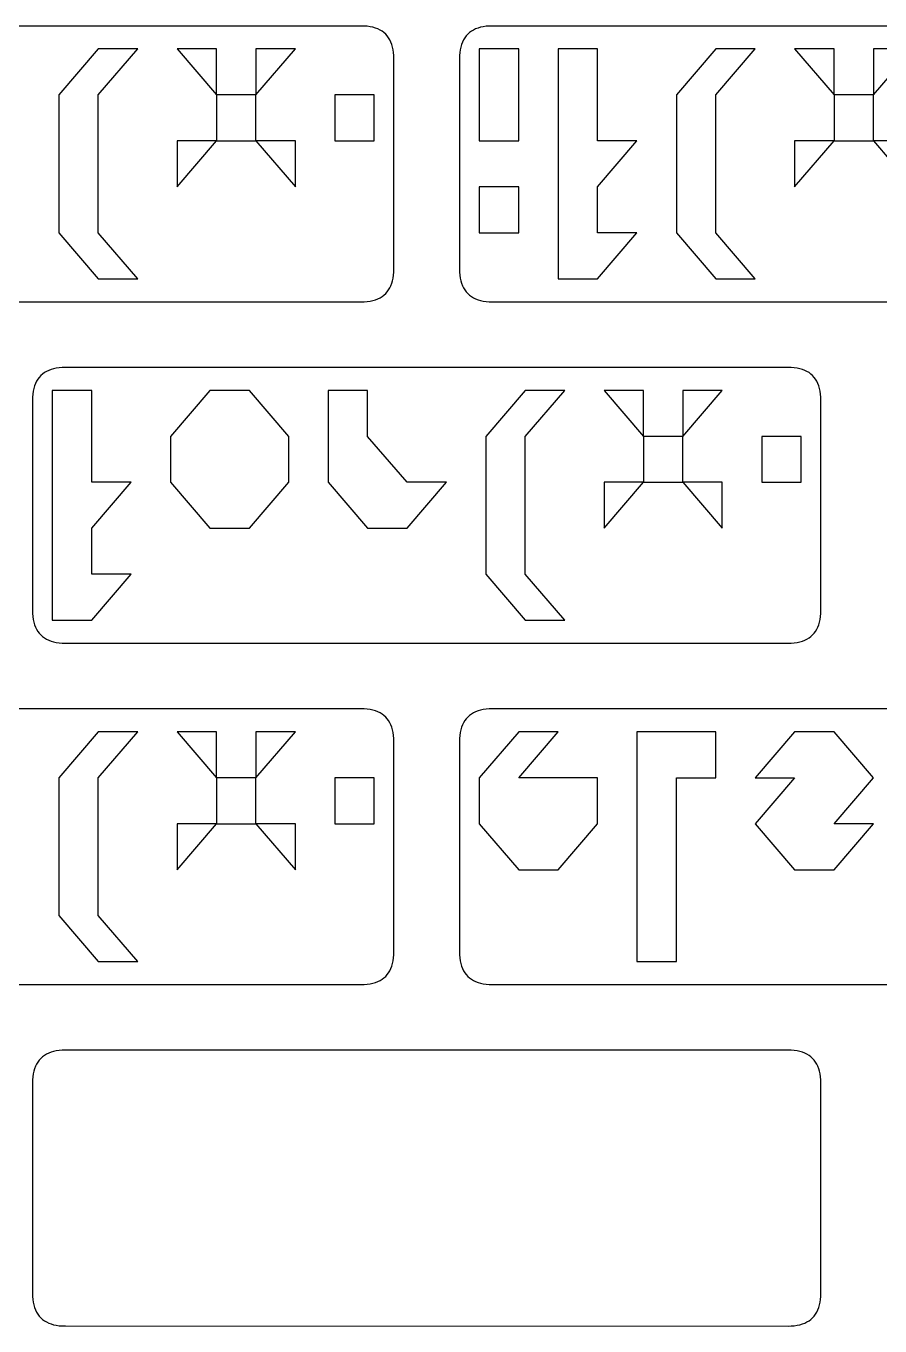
# Model space of a CAD drawing. Header units: metres. Extents: x 10 to 780, y 10 to 780.
# Drawn here: x 399 to 529, y 426 to 624 of the extents above; entities that cross this region are included whole.
import ezdxf

# ---------------------------------------------------------------- set-up
doc = ezdxf.new("R2010")
doc.units = ezdxf.units.M

msp = doc.modelspace()

# ---------------------------------------------------------------- linework, layer by layer
for p, q in [((450, 623.99994), (340, 624)), ((450, 623.99994), (340, 624)), ((450.4875, 623.9874), (450, 623.99994)), ((450.4875, 623.9874), (450, 623.99994)), ((450.94998, 623.94995), (450.4875, 623.9874)), ((450.94998, 623.94995), (450.4875, 623.9874)), ((451.38748, 623.88745), (450.94998, 623.94995)), ((451.38748, 623.88745), (450.94998, 623.94995)), ((451.8, 623.8), (451.38748, 623.88745)), ((451.8, 623.8), (451.38748, 623.88745)), ((452.1875, 623.6875), (451.8, 623.8)), ((452.1875, 623.6875), (451.8, 623.8)), ((468.2, 623.80005), (467.81253, 623.68756)), ((468.2, 623.80005), (467.81253, 623.68756)), ((468.61252, 623.8875), (468.2, 623.80005)), ((468.61252, 623.8875), (468.2, 623.80005)), ((469.05002, 623.95), (468.61252, 623.8875)), ((469.05002, 623.95), (468.61252, 623.8875)), ((469.5125, 623.9875), (469.05002, 623.95)), ((469.5125, 623.9875), (469.05002, 623.95)), ((470, 624), (469.5125, 623.9875)), ((470, 624), (469.5125, 623.9875)), ((580.00024, 623.99994), (470, 624)), ((580.00024, 623.99994), (470, 624)), ((452.55, 623.55), (452.1875, 623.6875)), ((452.55, 623.55), (452.1875, 623.6875)), ((452.88748, 623.3875), (452.55, 623.55)), ((452.88748, 623.3875), (452.55, 623.55)), ((453.19998, 623.2), (452.88748, 623.3875)), ((453.19998, 623.2), (452.88748, 623.3875)), ((453.4875, 622.9875), (453.19998, 623.2)), ((453.4875, 622.9875), (453.19998, 623.2)), ((453.75, 622.75), (453.4875, 622.9875)), ((453.75, 622.75), (453.4875, 622.9875)), ((453.9875, 622.4875), (453.75, 622.75)), ((453.9875, 622.4875), (453.75, 622.75)), ((454.19998, 622.2), (453.9875, 622.4875)), ((454.19998, 622.2), (453.9875, 622.4875)), ((454.38748, 621.8875), (454.19998, 622.2)), ((454.38748, 621.8875), (454.19998, 622.2)), ((454.55, 621.55), (454.38748, 621.8875)), ((454.55, 621.55), (454.38748, 621.8875)), ((465.61258, 621.88763), (465.4501, 621.5502)), ((465.61258, 621.88763), (465.4501, 621.5502)), ((465.80008, 622.20013), (465.61258, 621.88763)), ((465.80008, 622.20013), (465.61258, 621.88763)), ((466.01257, 622.4876), (465.80008, 622.20013)), ((466.01257, 622.4876), (465.80008, 622.20013)), ((466.25006, 622.7501), (466.01257, 622.4876)), ((466.25006, 622.7501), (466.01257, 622.4876)), ((466.51254, 622.9876), (466.25006, 622.7501)), ((466.51254, 622.9876), (466.25006, 622.7501)), ((466.80005, 623.2001), (466.51254, 622.9876)), ((466.80005, 623.2001), (466.51254, 622.9876)), ((467.11255, 623.3876), (466.80005, 623.2001)), ((467.11255, 623.3876), (466.80005, 623.2001)), ((467.45004, 623.55005), (467.11255, 623.3876)), ((467.45004, 623.55005), (467.11255, 623.3876)), ((467.81253, 623.68756), (467.45004, 623.55005)), ((467.81253, 623.68756), (467.45004, 623.55005)), ((410, 620.5), (404, 613.5)), ((410, 613.5), (416, 620.5)), ((416, 620.5), (410, 620.5)), ((428, 620.5), (422, 620.5)), ((422, 620.5), (428, 613.5)), ((428, 613.5), (428, 620.5)), ((434, 613.5), (440, 620.5)), ((440, 620.5), (434, 620.5)), ((434, 620.5), (434, 613.5)), ((454.6875, 621.1875), (454.55, 621.55)), ((454.6875, 621.1875), (454.55, 621.55)), ((454.8, 620.8), (454.6875, 621.1875)), ((454.8, 620.8), (454.6875, 621.1875)), ((454.88748, 620.3875), (454.8, 620.8)), ((454.88748, 620.3875), (454.8, 620.8)), ((454.94998, 619.95), (454.88748, 620.3875)), ((454.94998, 619.95), (454.88748, 620.3875)), ((454.9875, 619.4875), (454.94998, 619.95)), ((454.9875, 619.4875), (454.94998, 619.95)), ((465.05017, 619.95026), (465.0127, 619.4878)), ((465.05017, 619.95026), (465.0127, 619.4878)), ((465.11264, 620.38776), (465.05017, 619.95026)), ((465.11264, 620.38776), (465.05017, 619.95026)), ((465.20013, 620.80023), (465.11264, 620.38776)), ((465.20013, 620.80023), (465.11264, 620.38776)), ((465.31262, 621.1877), (465.20013, 620.80023)), ((465.31262, 621.1877), (465.20013, 620.80023)), ((465.4501, 621.5502), (465.31262, 621.1877)), ((465.4501, 621.5502), (465.31262, 621.1877)), ((474, 620.5), (468, 620.5)), ((468, 620.5), (468, 606.5)), ((474, 606.5), (474, 620.5)), ((486, 620.5), (480, 620.5)), ((480, 620.5), (480, 585.5)), ((486, 606.5), (486, 620.5)), ((504, 620.5), (498, 613.5)), ((504, 613.5), (510, 620.5)), ((510, 620.5), (504, 620.5)), ((522, 620.5), (516, 620.5)), ((516, 620.5), (522, 613.5)), ((522, 613.5), (522, 620.5)), ((528, 613.5), (534, 620.5)), ((534, 620.5), (528, 620.5)), ((528, 620.5), (528, 613.5)), ((455, 619), (454.9875, 619.4875)), ((455, 619), (454.9875, 619.4875)), ((455.00015, 587.0004), (455, 619)), ((455.00015, 587.0004), (455, 619)), ((465.0002, 619.0003), (465, 587)), ((465.0002, 619.0003), (465, 587)), ((465.0127, 619.4878), (465.0002, 619.0003)), ((465.0127, 619.4878), (465.0002, 619.0003)), ((404, 613.5), (404, 592.5)), ((410, 592.5), (410, 613.5)), ((434, 613.5), (428, 613.5)), ((428, 613.5), (428, 606.5)), ((434, 606.5), (434, 613.5)), ((452, 613.5), (446, 613.5)), ((446, 613.5), (446, 606.5)), ((452, 606.5), (452, 613.5)), ((498, 613.5), (498, 592.5)), ((504, 592.5), (504, 613.5)), ((528, 613.5), (522, 613.5)), ((522, 613.5), (522, 606.5)), ((528, 606.5), (528, 613.5)), ((422, 599.5), (428, 606.5)), ((428, 606.5), (422, 606.5)), ((422, 606.5), (422, 599.5)), ((428, 606.5), (434, 606.5)), ((434, 606.5), (440, 599.5)), ((440, 606.5), (434, 606.5)), ((440, 599.5), (440, 606.5)), ((446, 606.5), (452, 606.5)), ((468, 606.5), (474, 606.5)), ((486, 599.5), (492, 606.5)), ((492, 606.5), (486, 606.5)), ((516, 599.5), (522, 606.5)), ((522, 606.5), (516, 606.5)), ((516, 606.5), (516, 599.5)), ((522, 606.5), (528, 606.5)), ((528, 606.5), (534, 599.5)), ((534, 606.5), (528, 606.5)), ((474, 599.5), (468, 599.5)), ((468, 599.5), (468, 592.5)), ((474, 592.5), (474, 599.5)), ((486, 592.5), (486, 599.5)), ((404, 592.5), (410, 585.5)), ((416, 585.5), (410, 592.5)), ((468, 592.5), (474, 592.5)), ((486, 585.5), (492, 592.5)), ((492, 592.5), (486, 592.5)), ((498, 592.5), (504, 585.5)), ((510, 585.5), (504, 592.5)), ((454.95013, 586.05035), (454.98764, 586.5129)), ((454.95013, 586.05035), (454.98764, 586.5129)), ((454.98764, 586.5129), (455.00015, 587.0004)), ((454.98764, 586.5129), (455.00015, 587.0004)), ((465, 587), (465.0125, 586.5125)), ((465, 587), (465.0125, 586.5125)), ((465.0125, 586.5125), (465.05002, 586.05005)), ((465.0125, 586.5125), (465.05002, 586.05005)), ((410, 585.5), (416, 585.5)), ((454.20007, 583.8002), (454.38757, 584.1127)), ((454.20007, 583.8002), (454.38757, 584.1127)), ((454.38757, 584.1127), (454.55008, 584.4502)), ((454.38757, 584.1127), (454.55008, 584.4502)), ((454.55008, 584.4502), (454.6876, 584.81274)), ((454.55008, 584.4502), (454.6876, 584.81274)), ((454.6876, 584.81274), (454.8001, 585.20026)), ((454.6876, 584.81274), (454.8001, 585.20026)), ((454.8001, 585.20026), (454.88763, 585.6128)), ((454.8001, 585.20026), (454.88763, 585.6128)), ((454.88763, 585.6128), (454.95013, 586.05035)), ((454.88763, 585.6128), (454.95013, 586.05035)), ((465.05002, 586.05005), (465.11252, 585.61255)), ((465.05002, 586.05005), (465.11252, 585.61255)), ((465.11252, 585.61255), (465.2, 585.2001)), ((465.11252, 585.61255), (465.2, 585.2001)), ((465.2, 585.2001), (465.31253, 584.81256)), ((465.2, 585.2001), (465.31253, 584.81256)), ((465.31253, 584.81256), (465.45004, 584.4501)), ((465.31253, 584.81256), (465.45004, 584.4501)), ((465.45004, 584.4501), (465.61255, 584.1126)), ((465.45004, 584.4501), (465.61255, 584.1126)), ((465.61255, 584.1126), (465.80005, 583.8001)), ((465.61255, 584.1126), (465.80005, 583.8001)), ((480, 585.5), (486, 585.5)), ((504, 585.5), (510, 585.5)), ((451.3875, 582.1125), (451.80002, 582.2)), ((451.3875, 582.1125), (451.80002, 582.2)), ((451.80002, 582.2), (452.18753, 582.3125)), ((451.80002, 582.2), (452.18753, 582.3125)), ((452.18753, 582.3125), (452.55005, 582.45)), ((452.18753, 582.3125), (452.55005, 582.45)), ((452.55005, 582.45), (452.88754, 582.61255)), ((452.55005, 582.45), (452.88754, 582.61255)), ((452.88754, 582.61255), (453.20004, 582.80005)), ((452.88754, 582.61255), (453.20004, 582.80005)), ((453.20004, 582.80005), (453.48755, 583.0126)), ((453.20004, 582.80005), (453.48755, 583.0126)), ((453.48755, 583.0126), (453.75006, 583.2501)), ((453.48755, 583.0126), (453.75006, 583.2501)), ((453.75006, 583.2501), (453.98758, 583.51263)), ((453.75006, 583.2501), (453.98758, 583.51263)), ((453.98758, 583.51263), (454.20007, 583.8002)), ((453.98758, 583.51263), (454.20007, 583.8002)), ((465.80005, 583.8001), (466.01254, 583.51263)), ((465.80005, 583.8001), (466.01254, 583.51263)), ((466.01254, 583.51263), (466.25006, 583.2501)), ((466.01254, 583.51263), (466.25006, 583.2501)), ((466.25006, 583.2501), (466.51257, 583.01263)), ((466.25006, 583.2501), (466.51257, 583.01263)), ((466.51257, 583.01263), (466.80008, 582.8002)), ((466.51257, 583.01263), (466.80008, 582.8002)), ((466.80008, 582.8002), (467.11258, 582.6127)), ((466.80008, 582.8002), (467.11258, 582.6127)), ((467.11258, 582.6127), (467.45007, 582.4502)), ((467.11258, 582.6127), (467.45007, 582.4502)), ((467.45007, 582.4502), (467.8126, 582.3127)), ((467.45007, 582.4502), (467.8126, 582.3127)), ((467.8126, 582.3127), (468.2001, 582.2002)), ((467.8126, 582.3127), (468.2001, 582.2002)), ((468.2001, 582.2002), (468.6126, 582.11273)), ((468.2001, 582.2002), (468.6126, 582.11273)), ((340, 582.00024), (450, 582)), ((340, 582.00024), (450, 582)), ((450, 582), (450.48752, 582.0125)), ((450, 582), (450.48752, 582.0125)), ((450.48752, 582.0125), (450.95, 582.05)), ((450.48752, 582.0125), (450.95, 582.05)), ((450.95, 582.05), (451.3875, 582.1125)), ((450.95, 582.05), (451.3875, 582.1125)), ((468.6126, 582.11273), (469.0501, 582.05023)), ((468.6126, 582.11273), (469.0501, 582.05023)), ((469.0501, 582.05023), (469.51263, 582.01276)), ((469.0501, 582.05023), (469.51263, 582.01276)), ((469.51263, 582.01276), (470.00015, 582.00024)), ((469.51263, 582.01276), (470.00015, 582.00024)), ((470.00015, 582.00024), (580, 582)), ((470.00015, 582.00024), (580, 582)), ((401.01254, 570.4875), (400.80005, 570.2)), ((401.01254, 570.4875), (400.80005, 570.2)), ((401.25003, 570.75), (401.01254, 570.4875)), ((401.25003, 570.75), (401.01254, 570.4875)), ((401.5125, 570.9875), (401.25003, 570.75)), ((401.5125, 570.9875), (401.25003, 570.75)), ((401.80002, 571.2), (401.5125, 570.9875)), ((401.80002, 571.2), (401.5125, 570.9875)), ((402.11252, 571.3875), (401.80002, 571.2)), ((402.11252, 571.3875), (401.80002, 571.2)), ((402.45, 571.55), (402.11252, 571.3875)), ((402.45, 571.55), (402.11252, 571.3875)), ((402.8125, 571.6875), (402.45, 571.55)), ((402.8125, 571.6875), (402.45, 571.55)), ((403.2, 571.8), (402.8125, 571.6875)), ((403.2, 571.8), (402.8125, 571.6875)), ((403.61252, 571.8875), (403.2, 571.8)), ((403.61252, 571.8875), (403.2, 571.8)), ((404.05002, 571.95), (403.61252, 571.8875)), ((404.05002, 571.95), (403.61252, 571.8875)), ((404.5125, 571.9875), (404.05002, 571.95)), ((404.5125, 571.9875), (404.05002, 571.95)), ((405, 572), (404.5125, 571.9875)), ((405, 572), (404.5125, 571.9875)), ((515.0001, 572), (405, 572)), ((515.0001, 572), (405, 572)), ((515.4876, 571.9875), (515.0001, 572)), ((515.4876, 571.9875), (515.0001, 572)), ((515.9501, 571.95), (515.4876, 571.9875)), ((515.9501, 571.95), (515.4876, 571.9875)), ((516.3876, 571.8875), (515.9501, 571.95)), ((516.3876, 571.8875), (515.9501, 571.95)), ((516.80005, 571.8), (516.3876, 571.8875)), ((516.80005, 571.8), (516.3876, 571.8875)), ((517.18756, 571.6875), (516.80005, 571.8)), ((517.18756, 571.6875), (516.80005, 571.8)), ((517.55005, 571.55), (517.18756, 571.6875)), ((517.55005, 571.55), (517.18756, 571.6875)), ((517.8875, 571.3875), (517.55005, 571.55)), ((517.8875, 571.3875), (517.55005, 571.55)), ((518.2, 571.2), (517.8875, 571.3875)), ((518.2, 571.2), (517.8875, 571.3875)), ((518.4875, 570.9875), (518.2, 571.2)), ((518.4875, 570.9875), (518.2, 571.2)), ((518.75, 570.75), (518.4875, 570.9875)), ((518.75, 570.75), (518.4875, 570.9875)), ((518.9875, 570.4875), (518.75, 570.75)), ((518.9875, 570.4875), (518.75, 570.75)), ((519.2, 570.2), (518.9875, 570.4875)), ((519.2, 570.2), (518.9875, 570.4875)), ((400.11258, 568.3876), (400.05008, 567.9501)), ((400.11258, 568.3876), (400.05008, 567.9501)), ((400.20007, 568.80005), (400.11258, 568.3876)), ((400.20007, 568.80005), (400.11258, 568.3876)), ((400.31256, 569.18756), (400.20007, 568.80005)), ((400.31256, 569.18756), (400.20007, 568.80005)), ((400.45004, 569.55005), (400.31256, 569.18756)), ((400.45004, 569.55005), (400.31256, 569.18756)), ((400.61255, 569.8875), (400.45004, 569.55005)), ((400.61255, 569.8875), (400.45004, 569.55005)), ((400.80005, 570.2), (400.61255, 569.8875)), ((400.80005, 570.2), (400.61255, 569.8875)), ((409, 568.5), (403, 568.5)), ((403, 568.5), (403, 533.5)), ((409, 554.5), (409, 568.5)), ((427, 568.5), (421, 561.5)), ((433, 568.5), (427, 568.5)), ((439, 561.5), (433, 568.5)), ((451, 568.5), (445, 568.5)), ((445, 568.5), (445, 554.5)), ((451, 561.5), (451, 568.5)), ((475, 568.5), (469, 561.5)), ((475, 561.5), (481, 568.5)), ((481, 568.5), (475, 568.5)), ((493, 568.5), (487, 568.5)), ((487, 568.5), (493, 561.5)), ((493, 561.5), (493, 568.5)), ((499, 561.5), (505, 568.5)), ((505, 568.5), (499, 568.5)), ((499, 568.5), (499, 561.5)), ((519.3875, 569.8875), (519.2, 570.2)), ((519.3875, 569.8875), (519.2, 570.2)), ((519.55, 569.55), (519.3875, 569.8875)), ((519.55, 569.55), (519.3875, 569.8875)), ((519.6875, 569.1875), (519.55, 569.55)), ((519.6875, 569.1875), (519.55, 569.55)), ((519.8, 568.8), (519.6875, 569.1875)), ((519.8, 568.8), (519.6875, 569.1875)), ((519.8875, 568.3875), (519.8, 568.8)), ((519.8875, 568.3875), (519.8, 568.8)), ((519.95, 567.95), (519.8875, 568.3875)), ((519.95, 567.95), (519.8875, 568.3875)), ((400.0001, 567.0001), (400, 535)), ((400.0001, 567.0001), (400, 535)), ((400.01257, 567.4876), (400.0001, 567.0001)), ((400.01257, 567.4876), (400.0001, 567.0001)), ((400.05008, 567.9501), (400.01257, 567.4876)), ((400.05008, 567.9501), (400.01257, 567.4876)), ((519.9875, 567.4875), (519.95, 567.95)), ((519.9875, 567.4875), (519.95, 567.95)), ((520, 567), (519.9875, 567.4875)), ((520, 567), (519.9875, 567.4875)), ((520.00024, 535.0001), (520, 567)), ((520.00024, 535.0001), (520, 567)), ((421, 561.5), (421, 554.5)), ((439, 554.5), (439, 561.5)), ((457, 554.5), (451, 561.5)), ((469, 561.5), (469, 540.5)), ((475, 540.5), (475, 561.5)), ((499, 561.5), (493, 561.5)), ((493, 561.5), (493, 554.5)), ((499, 554.5), (499, 561.5)), ((517, 561.5), (511, 561.5)), ((511, 561.5), (511, 554.5)), ((517, 554.5), (517, 561.5)), ((409, 547.5), (415, 554.5)), ((415, 554.5), (409, 554.5)), ((421, 554.5), (427, 547.5)), ((433, 547.5), (439, 554.5)), ((445, 554.5), (451, 547.5)), ((457, 547.5), (463, 554.5)), ((463, 554.5), (457, 554.5)), ((487, 547.5), (493, 554.5)), ((493, 554.5), (487, 554.5)), ((487, 554.5), (487, 547.5)), ((493, 554.5), (499, 554.5)), ((499, 554.5), (505, 547.5)), ((505, 554.5), (499, 554.5)), ((505, 547.5), (505, 554.5)), ((511, 554.5), (517, 554.5)), ((409, 540.5), (409, 547.5)), ((427, 547.5), (433, 547.5)), ((451, 547.5), (457, 547.5)), ((409, 533.5), (415, 540.5)), ((415, 540.5), (409, 540.5)), ((469, 540.5), (475, 533.5)), ((481, 533.5), (475, 540.5)), ((400, 535), (400.0125, 534.5125)), ((400, 535), (400.0125, 534.5125)), ((519.98773, 534.51263), (520.00024, 535.0001)), ((519.98773, 534.51263), (520.00024, 535.0001)), ((400.0125, 534.5125), (400.05002, 534.05005)), ((400.0125, 534.5125), (400.05002, 534.05005)), ((400.05002, 534.05005), (400.11252, 533.61255)), ((400.05002, 534.05005), (400.11252, 533.61255)), ((400.11252, 533.61255), (400.2, 533.2001)), ((400.11252, 533.61255), (400.2, 533.2001)), ((400.2, 533.2001), (400.3125, 532.81256)), ((400.2, 533.2001), (400.3125, 532.81256)), ((400.3125, 532.81256), (400.45, 532.4501)), ((400.3125, 532.81256), (400.45, 532.4501)), ((403, 533.5), (409, 533.5)), ((475, 533.5), (481, 533.5)), ((519.5502, 532.4501), (519.6877, 532.81256)), ((519.5502, 532.4501), (519.6877, 532.81256)), ((519.6877, 532.81256), (519.8002, 533.2001)), ((519.6877, 532.81256), (519.8002, 533.2001)), ((519.8002, 533.2001), (519.8877, 533.6126)), ((519.8002, 533.2001), (519.8877, 533.6126)), ((519.8877, 533.6126), (519.9502, 534.0501)), ((519.8877, 533.6126), (519.9502, 534.0501)), ((519.9502, 534.0501), (519.98773, 534.51263)), ((519.9502, 534.0501), (519.98773, 534.51263)), ((400.45, 532.4501), (400.61252, 532.11255)), ((400.45, 532.4501), (400.61252, 532.11255)), ((400.61252, 532.11255), (400.80002, 531.80005)), ((400.61252, 532.11255), (400.80002, 531.80005)), ((400.80002, 531.80005), (401.0125, 531.5126)), ((400.80002, 531.80005), (401.0125, 531.5126)), ((401.0125, 531.5126), (401.25, 531.25006)), ((401.0125, 531.5126), (401.25, 531.25006)), ((401.25, 531.25006), (401.5125, 531.0126)), ((401.25, 531.25006), (401.5125, 531.0126)), ((401.5125, 531.0126), (401.80002, 530.80005)), ((401.5125, 531.0126), (401.80002, 530.80005)), ((401.80002, 530.80005), (402.11252, 530.61255)), ((401.80002, 530.80005), (402.11252, 530.61255)), ((517.8876, 530.6125), (518.2001, 530.8)), ((517.8876, 530.6125), (518.2001, 530.8)), ((518.2001, 530.8), (518.4876, 531.0125)), ((518.2001, 530.8), (518.4876, 531.0125)), ((518.4876, 531.0125), (518.7501, 531.25)), ((518.4876, 531.0125), (518.7501, 531.25)), ((518.7501, 531.25), (518.9876, 531.5125)), ((518.7501, 531.25), (518.9876, 531.5125)), ((518.9876, 531.5125), (519.20013, 531.80005)), ((518.9876, 531.5125), (519.20013, 531.80005)), ((519.20013, 531.80005), (519.38763, 532.11255)), ((519.20013, 531.80005), (519.38763, 532.11255)), ((519.38763, 532.11255), (519.5502, 532.4501)), ((519.38763, 532.11255), (519.5502, 532.4501)), ((402.11252, 530.61255), (402.45, 530.4501)), ((402.11252, 530.61255), (402.45, 530.4501)), ((402.45, 530.4501), (402.8125, 530.31256)), ((402.45, 530.4501), (402.8125, 530.31256)), ((402.8125, 530.31256), (403.2, 530.2001)), ((402.8125, 530.31256), (403.2, 530.2001)), ((403.2, 530.2001), (403.61252, 530.11255)), ((403.2, 530.2001), (403.61252, 530.11255)), ((403.61252, 530.11255), (404.05002, 530.05005)), ((403.61252, 530.11255), (404.05002, 530.05005)), ((404.05002, 530.05005), (404.5125, 530.0126)), ((404.05002, 530.05005), (404.5125, 530.0126)), ((404.5125, 530.0126), (405.00003, 530.00006)), ((404.5125, 530.0126), (405.00003, 530.00006)), ((405.00003, 530.00006), (515, 530)), ((405.00003, 530.00006), (515, 530)), ((515, 530), (515.4875, 530.0125)), ((515, 530), (515.4875, 530.0125)), ((515.4875, 530.0125), (515.95, 530.05)), ((515.4875, 530.0125), (515.95, 530.05)), ((515.95, 530.05), (516.3875, 530.1125)), ((515.95, 530.05), (516.3875, 530.1125)), ((516.3875, 530.1125), (516.80005, 530.2)), ((516.3875, 530.1125), (516.80005, 530.2)), ((516.80005, 530.2), (517.18756, 530.3125)), ((516.80005, 530.2), (517.18756, 530.3125)), ((517.18756, 530.3125), (517.55005, 530.45)), ((517.18756, 530.3125), (517.55005, 530.45)), ((517.55005, 530.45), (517.8876, 530.6125)), ((517.55005, 530.45), (517.8876, 530.6125)), ((450, 520.00024), (340, 520)), ((450, 520.00024), (340, 520)), ((450.4875, 519.98773), (450, 520.00024)), ((450.4875, 519.98773), (450, 520.00024)), ((450.94998, 519.9502), (450.4875, 519.98773)), ((450.94998, 519.9502), (450.4875, 519.98773)), ((451.38748, 519.8877), (450.94998, 519.9502)), ((451.38748, 519.8877), (450.94998, 519.9502)), ((451.8, 519.8002), (451.38748, 519.8877)), ((451.8, 519.8002), (451.38748, 519.8877)), ((452.1875, 519.6877), (451.8, 519.8002)), ((452.1875, 519.6877), (451.8, 519.8002)), ((452.55, 519.5502), (452.1875, 519.6877)), ((452.55, 519.5502), (452.1875, 519.6877)), ((452.88748, 519.38763), (452.55, 519.5502)), ((452.88748, 519.38763), (452.55, 519.5502)), ((453.19998, 519.20013), (452.88748, 519.38763)), ((453.19998, 519.20013), (452.88748, 519.38763)), ((453.4875, 518.9876), (453.19998, 519.20013)), ((453.4875, 518.9876), (453.19998, 519.20013)), ((453.75, 518.7501), (453.4875, 518.9876)), ((453.75, 518.7501), (453.4875, 518.9876)), ((466.51254, 518.9875), (466.25006, 518.75)), ((466.51254, 518.9875), (466.25006, 518.75)), ((466.80005, 519.2), (466.51254, 518.9875)), ((466.80005, 519.2), (466.51254, 518.9875)), ((467.11255, 519.3875), (466.80005, 519.2)), ((467.11255, 519.3875), (466.80005, 519.2)), ((467.45004, 519.55), (467.11255, 519.3875)), ((467.45004, 519.55), (467.11255, 519.3875)), ((467.81253, 519.6875), (467.45004, 519.55)), ((467.81253, 519.6875), (467.45004, 519.55)), ((468.2, 519.8), (467.81253, 519.6875)), ((468.2, 519.8), (467.81253, 519.6875)), ((468.61252, 519.8875), (468.2, 519.8)), ((468.61252, 519.8875), (468.2, 519.8)), ((469.05002, 519.95), (468.61252, 519.8875)), ((469.05002, 519.95), (468.61252, 519.8875)), ((469.5125, 519.9875), (469.05002, 519.95)), ((469.5125, 519.9875), (469.05002, 519.95)), ((470, 520), (469.5125, 519.9875)), ((470, 520), (469.5125, 519.9875)), ((580.00024, 520.00024), (470, 520)), ((580.00024, 520.00024), (470, 520)), ((453.9875, 518.4876), (453.75, 518.7501)), ((453.9875, 518.4876), (453.75, 518.7501)), ((454.19998, 518.2001), (453.9875, 518.4876)), ((454.19998, 518.2001), (453.9875, 518.4876)), ((454.38748, 517.8876), (454.19998, 518.2001)), ((454.38748, 517.8876), (454.19998, 518.2001)), ((454.55, 517.55005), (454.38748, 517.8876)), ((454.55, 517.55005), (454.38748, 517.8876)), ((454.6875, 517.18756), (454.55, 517.55005)), ((454.6875, 517.18756), (454.55, 517.55005)), ((454.8, 516.80005), (454.6875, 517.18756)), ((454.8, 516.80005), (454.6875, 517.18756)), ((454.88748, 516.3875), (454.8, 516.80005)), ((454.88748, 516.3875), (454.8, 516.80005)), ((465.20013, 516.80005), (465.11264, 516.3876)), ((465.20013, 516.80005), (465.11264, 516.3876)), ((465.31262, 517.18756), (465.20013, 516.80005)), ((465.31262, 517.18756), (465.20013, 516.80005)), ((465.4501, 517.55005), (465.31262, 517.18756)), ((465.4501, 517.55005), (465.31262, 517.18756)), ((465.61258, 517.8875), (465.4501, 517.55005)), ((465.61258, 517.8875), (465.4501, 517.55005)), ((465.80008, 518.2), (465.61258, 517.8875)), ((465.80008, 518.2), (465.61258, 517.8875)), ((466.01257, 518.4875), (465.80008, 518.2)), ((466.01257, 518.4875), (465.80008, 518.2)), ((466.25006, 518.75), (466.01257, 518.4875)), ((466.25006, 518.75), (466.01257, 518.4875)), ((410, 516.5), (404, 509.5)), ((410, 509.5), (416, 516.5)), ((416, 516.5), (410, 516.5)), ((428, 516.5), (422, 516.5)), ((422, 516.5), (428, 509.5)), ((428, 509.5), (428, 516.5)), ((434, 509.5), (440, 516.5)), ((440, 516.5), (434, 516.5)), ((434, 516.5), (434, 509.5)), ((454.94998, 515.95), (454.88748, 516.3875)), ((454.94998, 515.95), (454.88748, 516.3875)), ((454.9875, 515.4875), (454.94998, 515.95)), ((454.9875, 515.4875), (454.94998, 515.95)), ((455, 515), (454.9875, 515.4875)), ((455, 515), (454.9875, 515.4875)), ((455.00015, 483.00012), (455, 515)), ((455.00015, 483.00012), (455, 515)), ((465.0002, 515.0001), (465, 483)), ((465.0002, 515.0001), (465, 483)), ((465.0127, 515.4876), (465.0002, 515.0001)), ((465.0127, 515.4876), (465.0002, 515.0001)), ((465.05017, 515.9501), (465.0127, 515.4876)), ((465.05017, 515.9501), (465.0127, 515.4876)), ((465.11264, 516.3876), (465.05017, 515.9501)), ((465.11264, 516.3876), (465.05017, 515.9501)), ((474, 516.5), (468, 509.5)), ((474, 509.5), (480, 516.5)), ((480, 516.5), (474, 516.5)), ((504, 516.5), (492, 516.5)), ((492, 516.5), (492, 481.5)), ((504, 509.5), (504, 516.5)), ((516, 516.5), (510, 509.5)), ((522, 516.5), (516, 516.5)), ((528, 509.5), (522, 516.5)), ((404, 509.5), (404, 488.5)), ((410, 488.5), (410, 509.5)), ((434, 509.5), (428, 509.5)), ((428, 509.5), (428, 502.5)), ((434, 502.5), (434, 509.5)), ((452, 509.5), (446, 509.5)), ((446, 509.5), (446, 502.5)), ((452, 502.5), (452, 509.5)), ((468, 509.5), (468, 502.5)), ((486, 509.5), (474, 509.5)), ((486, 502.5), (486, 509.5)), ((498, 481.5), (498, 509.5)), ((498, 509.5), (504, 509.5)), ((510, 509.5), (516, 509.5)), ((516, 509.5), (510, 502.5)), ((522, 502.5), (528, 509.5)), ((422, 495.5), (428, 502.5)), ((428, 502.5), (422, 502.5)), ((422, 502.5), (422, 495.5)), ((428, 502.5), (434, 502.5)), ((434, 502.5), (440, 495.5)), ((440, 502.5), (434, 502.5)), ((440, 495.5), (440, 502.5)), ((446, 502.5), (452, 502.5)), ((468, 502.5), (474, 495.5)), ((480, 495.5), (486, 502.5)), ((510, 502.5), (516, 495.5)), ((522, 495.5), (528, 502.5)), ((528, 502.5), (522, 502.5)), ((474, 495.5), (480, 495.5)), ((516, 495.5), (522, 495.5)), ((404, 488.5), (410, 481.5)), ((416, 481.5), (410, 488.5)), ((410, 481.5), (416, 481.5)), ((454.6876, 480.81256), (454.8001, 481.20007)), ((454.6876, 480.81256), (454.8001, 481.20007)), ((454.8001, 481.20007), (454.88763, 481.61258)), ((454.8001, 481.20007), (454.88763, 481.61258)), ((454.88763, 481.61258), (454.95013, 482.05008)), ((454.88763, 481.61258), (454.95013, 482.05008)), ((454.95013, 482.05008), (454.98764, 482.5126)), ((454.95013, 482.05008), (454.98764, 482.5126)), ((454.98764, 482.5126), (455.00015, 483.00012)), ((454.98764, 482.5126), (455.00015, 483.00012)), ((465, 483), (465.0125, 482.5125)), ((465, 483), (465.0125, 482.5125)), ((465.0125, 482.5125), (465.05002, 482.05002)), ((465.0125, 482.5125), (465.05002, 482.05002)), ((465.05002, 482.05002), (465.11252, 481.61252)), ((465.05002, 482.05002), (465.11252, 481.61252)), ((465.11252, 481.61252), (465.2, 481.2)), ((465.11252, 481.61252), (465.2, 481.2)), ((465.2, 481.2), (465.31253, 480.8125)), ((465.2, 481.2), (465.31253, 480.8125)), ((492, 481.5), (498, 481.5)), ((453.48755, 479.0125), (453.75006, 479.25003)), ((453.48755, 479.0125), (453.75006, 479.25003)), ((453.75006, 479.25003), (453.98758, 479.51254)), ((453.75006, 479.25003), (453.98758, 479.51254)), ((453.98758, 479.51254), (454.20007, 479.80005)), ((453.98758, 479.51254), (454.20007, 479.80005)), ((454.20007, 479.80005), (454.38757, 480.11255)), ((454.20007, 479.80005), (454.38757, 480.11255)), ((454.38757, 480.11255), (454.55008, 480.45004)), ((454.38757, 480.11255), (454.55008, 480.45004)), ((454.55008, 480.45004), (454.6876, 480.81256)), ((454.55008, 480.45004), (454.6876, 480.81256)), ((465.31253, 480.8125), (465.45004, 480.45)), ((465.31253, 480.8125), (465.45004, 480.45)), ((465.45004, 480.45), (465.61255, 480.11252)), ((465.45004, 480.45), (465.61255, 480.11252)), ((465.61255, 480.11252), (465.80005, 479.80002)), ((465.61255, 480.11252), (465.80005, 479.80002)), ((465.80005, 479.80002), (466.01254, 479.5125)), ((465.80005, 479.80002), (466.01254, 479.5125)), ((466.01254, 479.5125), (466.25006, 479.25003)), ((466.01254, 479.5125), (466.25006, 479.25003)), ((466.25006, 479.25003), (466.51257, 479.01254)), ((466.25006, 479.25003), (466.51257, 479.01254)), ((340, 478.00015), (450, 478)), ((340, 478.00015), (450, 478)), ((450, 478), (450.48752, 478.0125)), ((450, 478), (450.48752, 478.0125)), ((450.48752, 478.0125), (450.95, 478.05002)), ((450.48752, 478.0125), (450.95, 478.05002)), ((450.95, 478.05002), (451.3875, 478.11252)), ((450.95, 478.05002), (451.3875, 478.11252)), ((451.3875, 478.11252), (451.80002, 478.2)), ((451.3875, 478.11252), (451.80002, 478.2)), ((451.80002, 478.2), (452.18753, 478.3125)), ((451.80002, 478.2), (452.18753, 478.3125)), ((452.18753, 478.3125), (452.55005, 478.45)), ((452.18753, 478.3125), (452.55005, 478.45)), ((452.55005, 478.45), (452.88754, 478.61252)), ((452.55005, 478.45), (452.88754, 478.61252)), ((452.88754, 478.61252), (453.20004, 478.80002)), ((452.88754, 478.61252), (453.20004, 478.80002)), ((453.20004, 478.80002), (453.48755, 479.0125)), ((453.20004, 478.80002), (453.48755, 479.0125)), ((466.51257, 479.01254), (466.80008, 478.80005)), ((466.51257, 479.01254), (466.80008, 478.80005)), ((466.80008, 478.80005), (467.11258, 478.61255)), ((466.80008, 478.80005), (467.11258, 478.61255)), ((467.11258, 478.61255), (467.45007, 478.45007)), ((467.11258, 478.61255), (467.45007, 478.45007)), ((467.45007, 478.45007), (467.8126, 478.3126)), ((467.45007, 478.45007), (467.8126, 478.3126)), ((467.8126, 478.3126), (468.2001, 478.2001)), ((467.8126, 478.3126), (468.2001, 478.2001)), ((468.2001, 478.2001), (468.6126, 478.1126)), ((468.2001, 478.2001), (468.6126, 478.1126)), ((468.6126, 478.1126), (469.0501, 478.0501)), ((468.6126, 478.1126), (469.0501, 478.0501)), ((469.0501, 478.0501), (469.51263, 478.01263)), ((469.0501, 478.0501), (469.51263, 478.01263)), ((469.51263, 478.01263), (470.00015, 478.00015)), ((469.51263, 478.01263), (470.00015, 478.00015)), ((470.00015, 478.00015), (580, 478)), ((470.00015, 478.00015), (580, 478)), ((402.11252, 467.38748), (401.80002, 467.19998)), ((402.45, 467.55), (402.11252, 467.38748)), ((402.8125, 467.6875), (402.45, 467.55)), ((403.2, 467.8), (402.8125, 467.6875)), ((403.61252, 467.88748), (403.2, 467.8)), ((404.05002, 467.94998), (403.61252, 467.88748)), ((404.5125, 467.9875), (404.05002, 467.94998)), ((405, 468), (404.5125, 467.9875)), ((515.0001, 468.00027), (405, 468)), ((515.4876, 467.98773), (515.0001, 468.00027)), ((515.9501, 467.9502), (515.4876, 467.98773)), ((516.3876, 467.88766), (515.9501, 467.9502)), ((516.80005, 467.80014), (516.3876, 467.88766)), ((517.18756, 467.68762), (516.80005, 467.80014)), ((517.55005, 467.5501), (517.18756, 467.68762)), ((517.8875, 467.3876), (517.55005, 467.5501)), ((518.2, 467.20007), (517.8875, 467.3876)), ((400.45004, 465.55), (400.31256, 465.1875)), ((400.61255, 465.88748), (400.45004, 465.55)), ((400.80005, 466.19998), (400.61255, 465.88748)), ((401.01254, 466.4875), (400.80005, 466.19998)), ((401.25003, 466.75), (401.01254, 466.4875)), ((401.5125, 466.9875), (401.25003, 466.75)), ((401.80002, 467.19998), (401.5125, 466.9875)), ((518.4875, 466.98755), (518.2, 467.20007)), ((518.75, 466.75003), (518.4875, 466.98755)), ((518.9875, 466.48752), (518.75, 466.75003)), ((519.2, 466.2), (518.9875, 466.48752)), ((519.3875, 465.8875), (519.2, 466.2)), ((519.55, 465.55002), (519.3875, 465.8875)), ((519.6875, 465.1875), (519.55, 465.55002)), ((400.01257, 463.4875), (400.0001, 463)), ((400.05008, 463.94998), (400.01257, 463.4875)), ((400.11258, 464.38748), (400.05008, 463.94998)), ((400.20007, 464.8), (400.11258, 464.38748)), ((400.31256, 465.1875), (400.20007, 464.8)), ((519.8, 464.8), (519.6875, 465.1875)), ((519.8875, 464.38748), (519.8, 464.8)), ((519.95, 463.94998), (519.8875, 464.38748)), ((519.9875, 463.4875), (519.95, 463.94998)), ((520, 463), (519.9875, 463.4875)), ((400.0001, 463), (400, 431)), ((520.00024, 431.0002), (520, 463)), ((400, 431), (400.0125, 430.5125)), ((400.0125, 430.5125), (400.05002, 430.05002)), ((400.05002, 430.05002), (400.11252, 429.61252)), ((519.8877, 429.61264), (519.9502, 430.05017)), ((519.9502, 430.05017), (519.98773, 430.5127)), ((519.98773, 430.5127), (520.00024, 431.0002)), ((400.11252, 429.61252), (400.2, 429.2)), ((400.2, 429.2), (400.3125, 428.8125)), ((400.3125, 428.8125), (400.45, 428.45)), ((400.45, 428.45), (400.61252, 428.11252)), ((400.61252, 428.11252), (400.80002, 427.80002)), ((400.80002, 427.80002), (401.0125, 427.5125)), ((518.9876, 427.51257), (519.20013, 427.80008)), ((519.20013, 427.80008), (519.38763, 428.11258)), ((519.38763, 428.11258), (519.5502, 428.4501)), ((519.5502, 428.4501), (519.6877, 428.81262)), ((519.6877, 428.81262), (519.8002, 429.20013)), ((519.8002, 429.20013), (519.8877, 429.61264)), ((401.0125, 427.5125), (401.25, 427.25003)), ((401.25, 427.25003), (401.5125, 427.01254)), ((401.5125, 427.01254), (401.80002, 426.80005)), ((401.80002, 426.80005), (402.11252, 426.61255)), ((402.11252, 426.61255), (402.45, 426.45004)), ((402.45, 426.45004), (402.8125, 426.31256)), ((402.8125, 426.31256), (403.2, 426.20007)), ((403.2, 426.20007), (403.61252, 426.11258)), ((403.61252, 426.11258), (404.05002, 426.05008)), ((404.05002, 426.05008), (404.5125, 426.01257)), ((404.5125, 426.01257), (405.00003, 426.0001)), ((405.00003, 426.0001), (515, 426)), ((515, 426), (515.4875, 426.0125)), ((515.4875, 426.0125), (515.95, 426.05002)), ((515.95, 426.05002), (516.3875, 426.11252)), ((516.3875, 426.11252), (516.80005, 426.2)), ((516.80005, 426.2), (517.18756, 426.31253)), ((517.18756, 426.31253), (517.55005, 426.45004)), ((517.55005, 426.45004), (517.8876, 426.61255)), ((517.8876, 426.61255), (518.2001, 426.80005)), ((518.2001, 426.80005), (518.4876, 427.01254)), ((518.4876, 427.01254), (518.7501, 427.25006)), ((518.7501, 427.25006), (518.9876, 427.51257))]:
    msp.add_line(p, q)

doc.saveas('drawing.dxf')
